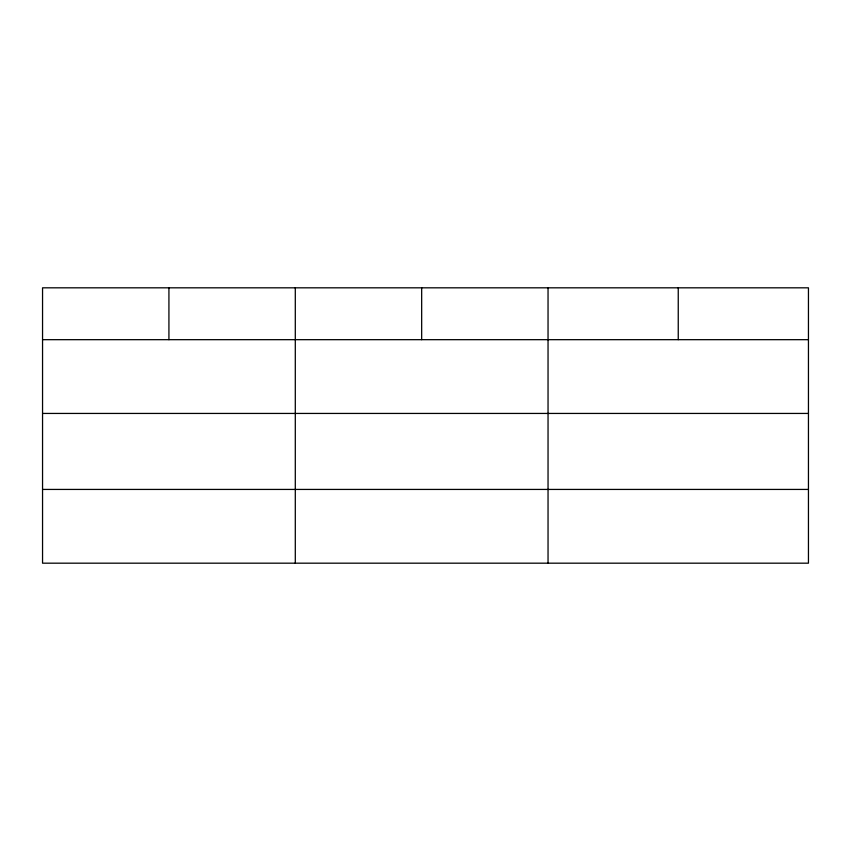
<?xml version="1.0" encoding="UTF-8"?>
<svg xmlns="http://www.w3.org/2000/svg" width="851" height="851" viewBox="0 0 851 851"><rect width="100%" height="100%" fill="white"/><g stroke="black" fill="none" stroke-linecap="round" stroke-linejoin="round"><path stroke-width="1.28" d="M808.45 413.437L808.45 287.819L42.55 287.819L42.55 563.181L808.45 563.181L808.45 413.437L42.55 413.437M42.55 339.677L808.45 339.677M42.55 489.431L808.45 489.431M678.247 287.819L678.247 339.677M548.044 287.819L548.044 563.181M421.67 287.819L421.67 339.677M295.297 287.819L295.297 563.181M168.924 287.819L168.924 339.677"/></g></svg>
